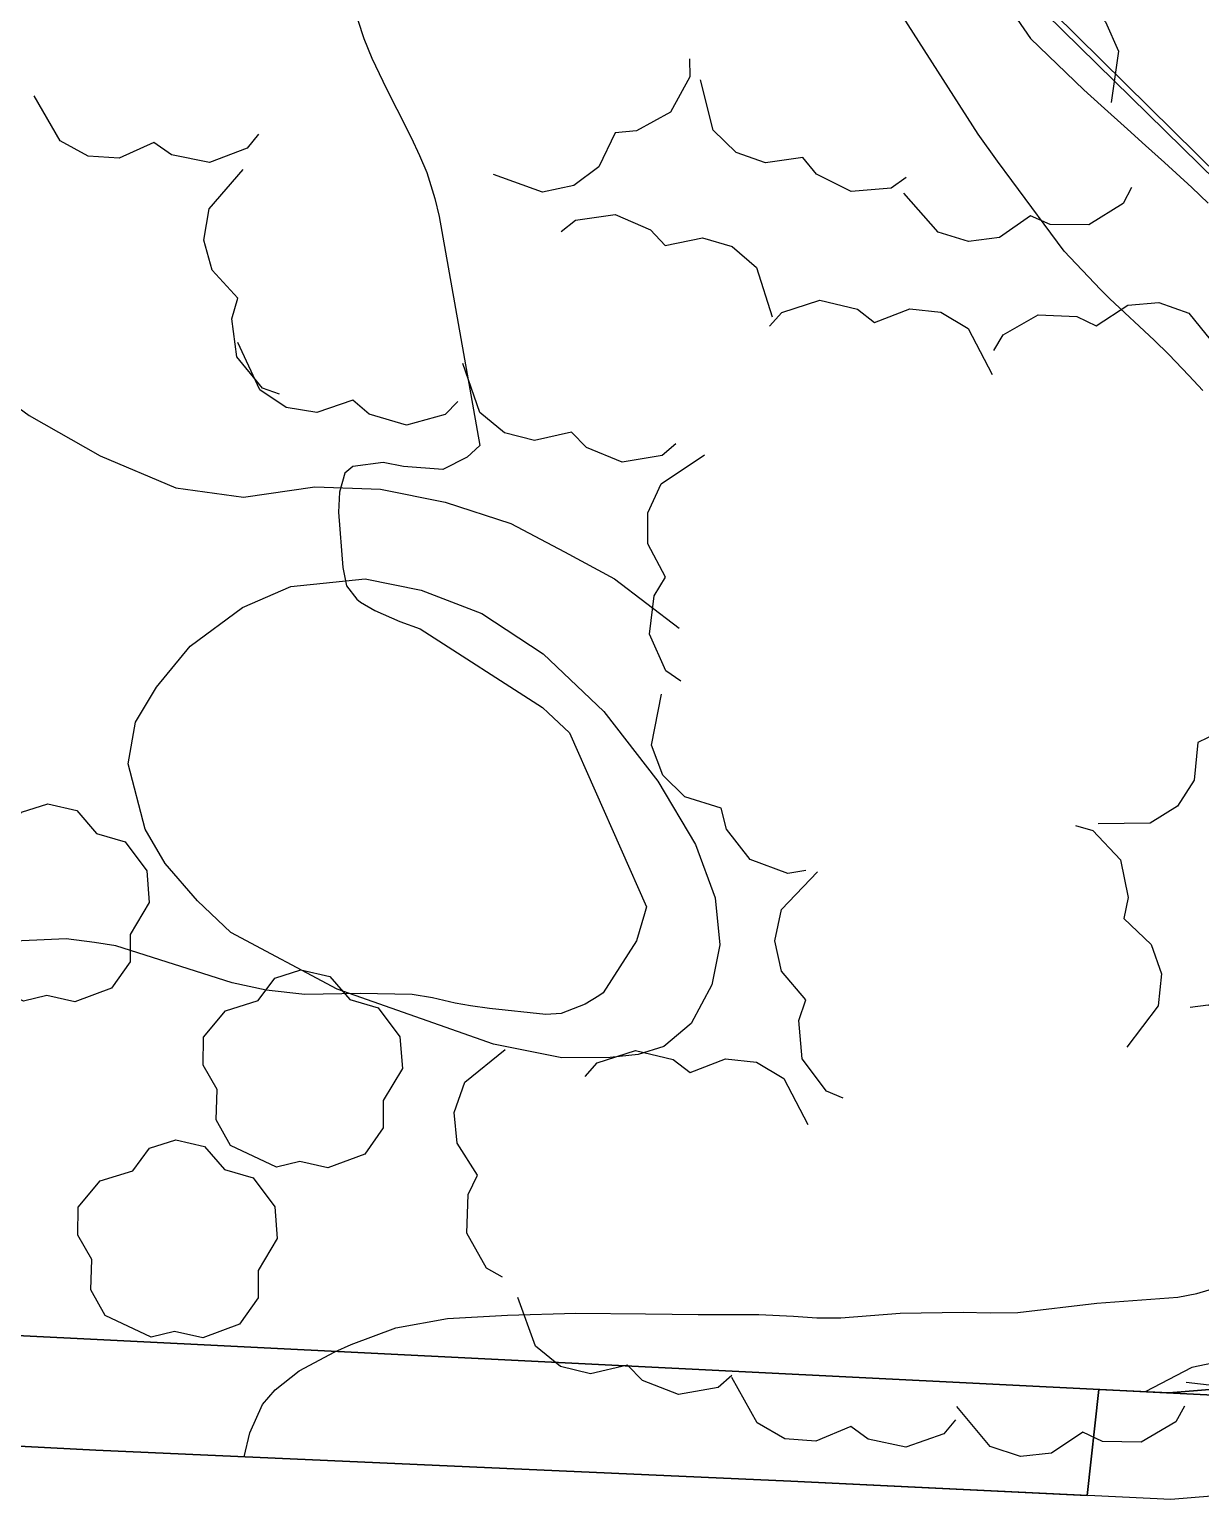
# Model space of a CAD drawing. Extents: x 483350 to 484165, y 4631134 to 4631561.
# Drawn here: x 483983.53 to 484006.58, y 4631455.75 to 4631484.69 of the extents above; entities that cross this region are included whole.
import ezdxf

# ---------------------------------------------------------------- set-up
doc = ezdxf.new("R2010")
doc.units = 0
doc.header["$MEASUREMENT"] = 0
doc.layers.add('1000_corbes', color=35, linetype='Continuous', plot=False)
doc.layers.add('_POUM POLIGON', color=5, linetype='Continuous', lineweight=30)
for name, color, linetype in [('illes', 252, 'Continuous'), ('topo', 252, 'Continuous'), ('voreres', 252, 'Continuous')]:
    doc.layers.add(name, color=color, linetype=linetype)
doc.layers.add('vegetació_ boscos', color=7, linetype='Continuous', true_color=0x8bb078)
doc.layers.add('vegetació_arbres', color=7, linetype='Continuous', true_color=0x8bb078)

msp = doc.modelspace()

# ---------------------------------------------------------------- linework, layer by layer
at = {"layer": '1000_corbes', "flags": 128}
for points in [[(484006.622, 4631477.582), (484006.351, 4631477.879), (484005.953, 4631478.292), (484005.666, 4631478.577), (484004.794, 4631479.39), (484004.611, 4631479.575), (484003.895, 4631480.328), (484002.862, 4631481.716), (484002.584, 4631482.1), (484002.202, 4631482.633), (484000.24, 4631485.702)], [(484006.622, 4631477.582), (484006.351, 4631477.879), (484005.953, 4631478.292), (484005.666, 4631478.577), (484004.794, 4631479.39), (484004.611, 4631479.575), (484003.895, 4631480.328), (484002.862, 4631481.716), (484002.584, 4631482.1), (484002.202, 4631482.633), (484000.24, 4631485.702)], [(484002.857, 4631485.839), (484002.762, 4631485.333), (484002.837, 4631485.082), (484003.23, 4631484.513), (484004.28, 4631483.503), (484004.624, 4631483.193), (484005.142, 4631482.727), (484005.498, 4631482.406), (484005.867, 4631482.074), (484006.408, 4631481.581), (484006.73, 4631481.275)], [(484002.857, 4631485.839), (484002.762, 4631485.333), (484002.837, 4631485.082), (484003.23, 4631484.513), (484004.28, 4631483.503), (484004.624, 4631483.193), (484005.142, 4631482.727), (484005.498, 4631482.406), (484005.867, 4631482.074), (484006.408, 4631481.581), (484006.73, 4631481.275)], [(483989.995, 4631484.875), (483990.113, 4631484.511), (483990.272, 4631484.125), (483990.558, 4631483.523), (483990.76, 4631483.125), (483991.042, 4631482.565), (483991.208, 4631482.211), (483991.35, 4631481.873), (483991.513, 4631481.361), (483991.599, 4631481.008), (483992.399, 4631476.504), (483992.148, 4631476.273), (483991.668, 4631476.027), (483990.897, 4631476.091), (483990.491, 4631476.167), (483989.894, 4631476.09), (483989.74, 4631475.954), (483989.635, 4631475.586), (483989.613, 4631475.192), (483989.698, 4631474.103), (483989.771, 4631473.741), (483989.974, 4631473.477), (483990.051, 4631473.419), (483990.332, 4631473.252), (483990.824, 4631473.04), (483991.223, 4631472.891), (483993.63, 4631471.343), (483993.742, 4631471.242), (483994.163, 4631470.842), (483995.676, 4631467.423), (483995.635, 4631467.282), (483995.479, 4631466.75), (483994.825, 4631465.724), (483994.74, 4631465.666)], [(483989.995, 4631484.875), (483990.113, 4631484.511), (483990.272, 4631484.125), (483990.558, 4631483.523), (483990.76, 4631483.125), (483991.042, 4631482.565), (483991.208, 4631482.211), (483991.35, 4631481.873), (483991.513, 4631481.361), (483991.599, 4631481.008), (483992.399, 4631476.504), (483992.148, 4631476.273), (483991.668, 4631476.027), (483990.897, 4631476.091), (483990.491, 4631476.167), (483989.894, 4631476.09), (483989.74, 4631475.954), (483989.635, 4631475.586), (483989.613, 4631475.192), (483989.698, 4631474.103), (483989.771, 4631473.741), (483989.974, 4631473.477), (483990.051, 4631473.419), (483990.332, 4631473.252), (483990.824, 4631473.04), (483991.223, 4631472.891), (483993.63, 4631471.343), (483993.742, 4631471.242), (483994.163, 4631470.842), (483995.676, 4631467.423), (483995.635, 4631467.282), (483995.479, 4631466.75), (483994.825, 4631465.724), (483994.74, 4631465.666)], [(483994.74, 4631465.666), (483994.468, 4631465.507), (483993.999, 4631465.321), (483993.694, 4631465.3), (483992.589, 4631465.417), (483992.215, 4631465.469), (483991.912, 4631465.521), (483991.465, 4631465.628), (483991.065, 4631465.697), (483990.038, 4631465.717), (483988.955, 4631465.697), (483988.191, 4631465.782), (483987.524, 4631465.925), (483985.234, 4631466.652), (483984.811, 4631466.721), (483984.253, 4631466.788), (483982.941, 4631466.73)], [(483994.74, 4631465.666), (483994.468, 4631465.507), (483993.999, 4631465.321), (483993.694, 4631465.3), (483992.589, 4631465.417), (483992.215, 4631465.469), (483991.912, 4631465.521), (483991.465, 4631465.628), (483991.065, 4631465.697), (483990.038, 4631465.717), (483988.955, 4631465.697), (483988.191, 4631465.782), (483987.524, 4631465.925), (483985.234, 4631466.652), (483984.811, 4631466.721), (483984.253, 4631466.788), (483982.941, 4631466.73)], [(483987.756, 4631456.591), (483987.868, 4631457.065), (483988.122, 4631457.622), (483988.37, 4631457.91), (483988.838, 4631458.285), (483989.543, 4631458.662), (483989.864, 4631458.804), (483990.742, 4631459.133), (483991.758, 4631459.316), (483992.938, 4631459.384), (483994.284, 4631459.421), (483995.653, 4631459.41), (483996.183, 4631459.401), (483996.693, 4631459.394), (483997.886, 4631459.397), (483998.57, 4631459.362), (483999.028, 4631459.332), (483999.498, 4631459.328), (484000.666, 4631459.418), (484001.905, 4631459.443), (484002.441, 4631459.429), (484002.985, 4631459.435), (484004.535, 4631459.621), (484006.132, 4631459.738), (484006.505, 4631459.806), (484006.991, 4631459.95)], [(483987.756, 4631456.591), (483987.868, 4631457.065), (483988.122, 4631457.622), (483988.37, 4631457.91), (483988.838, 4631458.285), (483989.543, 4631458.662), (483989.864, 4631458.804), (483990.742, 4631459.133), (483991.758, 4631459.316), (483992.938, 4631459.384), (483994.284, 4631459.421), (483995.653, 4631459.41), (483996.183, 4631459.401), (483996.693, 4631459.394), (483997.886, 4631459.397), (483998.57, 4631459.362), (483999.028, 4631459.332), (483999.498, 4631459.328), (484000.666, 4631459.418), (484001.905, 4631459.443), (484002.441, 4631459.429), (484002.985, 4631459.435), (484004.535, 4631459.621), (484006.132, 4631459.738), (484006.505, 4631459.806), (484006.991, 4631459.95)], [(484006.814, 4631458.437), (484006.408, 4631458.351), (484005.491, 4631457.873)], [(484006.814, 4631458.437), (484006.408, 4631458.351), (484005.491, 4631457.873)]]:
    msp.add_lwpolyline(points, dxfattribs=at)
at = {"layer": '_POUM POLIGON'}
for p, q in [((484026.89, 4631462.048), (483974.581, 4631513.454)), ((483965.064, 4631459.896), (484024.637, 4631456.912))]:
    msp.add_line(p, q, dxfattribs=at)
at = {"layer": 'illes', "flags": 128}
for points in [[(484009.806, 4631478.984), (483999.438, 4631489.212)], [(484009.806, 4631478.984), (483999.438, 4631489.212)], [(483967.766, 4631457.613), (483984.838, 4631456.721), (483998.516, 4631456.112), (484004.349, 4631455.83), (484004.574, 4631457.917), (484005.956, 4631457.85), (484007.481, 4631457.976)], [(483967.766, 4631457.613), (483984.838, 4631456.721), (483998.516, 4631456.112), (484004.349, 4631455.83), (484004.574, 4631457.917), (484005.956, 4631457.85), (484007.481, 4631457.976)]]:
    msp.add_lwpolyline(points, dxfattribs=at)
at = {"layer": 'topo', "flags": 128}
for points in [[(483977.799, 4631497.358), (483978.172, 4631493.833), (483978.45, 4631489.503), (483979.075, 4631485.667), (483979.788, 4631482.345), (483980.783, 4631479.888), (483981.571, 4631478.802), (483982.393, 4631477.922), (483983.527, 4631477.089), (483984.925, 4631476.298), (483986.411, 4631475.665), (483987.746, 4631475.486), (483989.146, 4631475.69), (483990.443, 4631475.641), (483991.717, 4631475.388), (483993.007, 4631474.969), (483994.065, 4631474.409), (483995.047, 4631473.875), (483996.316, 4631472.904)], [(483977.799, 4631497.358), (483978.172, 4631493.833), (483978.45, 4631489.503), (483979.075, 4631485.667), (483979.788, 4631482.345), (483980.783, 4631479.888), (483981.571, 4631478.802), (483982.393, 4631477.922), (483983.527, 4631477.089), (483984.925, 4631476.298), (483986.411, 4631475.665), (483987.746, 4631475.486), (483989.146, 4631475.69), (483990.443, 4631475.641), (483991.717, 4631475.388), (483993.007, 4631474.969), (483994.065, 4631474.409), (483995.047, 4631473.875), (483996.316, 4631472.904)], [(483989.588, 4631465.802), (483987.499, 4631466.914), (483986.837, 4631467.536), (483986.204, 4631468.273), (483985.812, 4631468.95), (483985.475, 4631470.232), (483985.619, 4631471.055), (483986.033, 4631471.742), (483986.699, 4631472.548), (483987.727, 4631473.313), (483988.674, 4631473.725), (483990.142, 4631473.878), (483991.241, 4631473.652), (483992.435, 4631473.191), (483993.643, 4631472.399), (483994.833, 4631471.263), (483995.896, 4631469.892), (483996.641, 4631468.65), (483997.028, 4631467.597), (483997.119, 4631466.67), (483996.959, 4631465.883), (483996.554, 4631465.122), (483996.017, 4631464.669), (483995.51, 4631464.513), (483994.961, 4631464.453), (483994.009, 4631464.448), (483992.667, 4631464.715), (483989.588, 4631465.802)], [(483989.588, 4631465.802), (483987.499, 4631466.914), (483986.837, 4631467.536), (483986.204, 4631468.273), (483985.812, 4631468.95), (483985.475, 4631470.232), (483985.619, 4631471.055), (483986.033, 4631471.742), (483986.699, 4631472.548), (483987.727, 4631473.313), (483988.674, 4631473.725), (483990.142, 4631473.878), (483991.241, 4631473.652), (483992.435, 4631473.191), (483993.643, 4631472.399), (483994.833, 4631471.263), (483995.896, 4631469.892), (483996.641, 4631468.65), (483997.028, 4631467.597), (483997.119, 4631466.67), (483996.959, 4631465.883), (483996.554, 4631465.122), (483996.017, 4631464.669), (483995.51, 4631464.513), (483994.961, 4631464.453), (483994.009, 4631464.448), (483992.667, 4631464.715), (483989.588, 4631465.802)]]:
    msp.add_lwpolyline(points, dxfattribs=at)
at = {"layer": 'vegetació_ boscos', "flags": 128}
for points in [[(484001.805, 4631486.569), (484002.154, 4631486.649), (484002.91, 4631486.413), (484003.407, 4631485.837), (484003.533, 4631485.432), (484004.255, 4631485.251), (484004.711, 4631484.844), (484004.963, 4631484.267), (484004.822, 4631483.255)], [(484001.805, 4631486.569), (484002.154, 4631486.649), (484002.91, 4631486.413), (484003.407, 4631485.837), (484003.533, 4631485.432), (484004.255, 4631485.251), (484004.711, 4631484.844), (484004.963, 4631484.267), (484004.822, 4631483.255)], [(483996.524, 4631484.115), (483996.531, 4631483.756), (483996.146, 4631483.064), (483995.481, 4631482.695), (483995.059, 4631482.655), (483994.735, 4631481.985), (483994.244, 4631481.62), (483993.628, 4631481.491), (483992.665, 4631481.835)], [(483996.524, 4631484.115), (483996.531, 4631483.756), (483996.146, 4631483.064), (483995.481, 4631482.695), (483995.059, 4631482.655), (483994.735, 4631481.985), (483994.244, 4631481.62), (483993.628, 4631481.491), (483992.665, 4631481.835)], [(484000.784, 4631481.776), (484000.491, 4631481.569), (483999.701, 4631481.502), (483999.023, 4631481.846), (483998.754, 4631482.173), (483998.017, 4631482.067), (483997.44, 4631482.271), (483996.989, 4631482.709), (483996.736, 4631483.7)], [(484000.784, 4631481.776), (484000.491, 4631481.569), (483999.701, 4631481.502), (483999.023, 4631481.846), (483998.754, 4631482.173), (483998.017, 4631482.067), (483997.44, 4631482.271), (483996.989, 4631482.709), (483996.736, 4631483.7)], [(483988.043, 4631482.632), (483987.817, 4631482.354), (483987.076, 4631482.074), (483986.33, 4631482.221), (483985.981, 4631482.463), (483985.301, 4631482.161), (483984.691, 4631482.2), (483984.137, 4631482.499), (483983.624, 4631483.383)], [(483988.043, 4631482.632), (483987.817, 4631482.354), (483987.076, 4631482.074), (483986.33, 4631482.221), (483985.981, 4631482.463), (483985.301, 4631482.161), (483984.691, 4631482.2), (483984.137, 4631482.499), (483983.624, 4631483.383)], [(483988.457, 4631477.509), (483988.12, 4631477.633), (483987.616, 4631478.244), (483987.515, 4631478.998), (483987.631, 4631479.405), (483987.126, 4631479.952), (483986.965, 4631480.542), (483987.07, 4631481.162), (483987.741, 4631481.933)], [(483988.457, 4631477.509), (483988.12, 4631477.633), (483987.616, 4631478.244), (483987.515, 4631478.998), (483987.631, 4631479.405), (483987.126, 4631479.952), (483986.965, 4631480.542), (483987.07, 4631481.162), (483987.741, 4631481.933)], [(484005.222, 4631481.582), (484005.053, 4631481.265), (484004.38, 4631480.848), (484003.619, 4631480.85), (484003.231, 4631481.02), (484002.621, 4631480.593), (484002.015, 4631480.514), (484001.414, 4631480.701), (484000.741, 4631481.47)], [(484005.222, 4631481.582), (484005.053, 4631481.265), (484004.38, 4631480.848), (484003.619, 4631480.85), (484003.231, 4631481.02), (484002.621, 4631480.593), (484002.015, 4631480.514), (484001.414, 4631480.701), (484000.741, 4631481.47)], [(483993.996, 4631480.715), (483994.276, 4631480.938), (483995.06, 4631481.052), (483995.757, 4631480.749), (483996.046, 4631480.438), (483996.775, 4631480.587), (483997.363, 4631480.419), (483997.84, 4631480.008), (483998.151, 4631479.034)], [(483993.996, 4631480.715), (483994.276, 4631480.938), (483995.06, 4631481.052), (483995.757, 4631480.749), (483996.046, 4631480.438), (483996.775, 4631480.587), (483997.363, 4631480.419), (483997.84, 4631480.008), (483998.151, 4631479.034)], [(483998.098, 4631478.851), (483998.336, 4631479.119), (483999.09, 4631479.364), (483999.828, 4631479.182), (484000.165, 4631478.924), (484000.858, 4631479.195), (484001.466, 4631479.128), (484002.005, 4631478.803), (484002.477, 4631477.896)], [(483998.098, 4631478.851), (483998.336, 4631479.119), (483999.09, 4631479.364), (483999.828, 4631479.182), (484000.165, 4631478.924), (484000.858, 4631479.195), (484001.466, 4631479.128), (484002.005, 4631478.803), (484002.477, 4631477.896)], [(484002.511, 4631478.374), (484002.692, 4631478.683), (484003.381, 4631479.074), (484004.141, 4631479.043), (484004.522, 4631478.857), (484005.148, 4631479.261), (484005.757, 4631479.316), (484006.35, 4631479.106), (484006.993, 4631478.31)], [(484002.511, 4631478.374), (484002.692, 4631478.683), (484003.381, 4631479.074), (484004.141, 4631479.043), (484004.522, 4631478.857), (484005.148, 4631479.261), (484005.757, 4631479.316), (484006.35, 4631479.106), (484006.993, 4631478.31)], [(483991.965, 4631477.369), (483991.714, 4631477.113), (483990.95, 4631476.903), (483990.221, 4631477.119), (483989.897, 4631477.392), (483989.191, 4631477.154), (483988.587, 4631477.25), (483988.064, 4631477.599), (483987.635, 4631478.527)], [(483991.965, 4631477.369), (483991.714, 4631477.113), (483990.95, 4631476.903), (483990.221, 4631477.119), (483989.897, 4631477.392), (483989.191, 4631477.154), (483988.587, 4631477.25), (483988.064, 4631477.599), (483987.635, 4631478.527)], [(483996.256, 4631476.535), (483995.981, 4631476.305), (483995.2, 4631476.172), (483994.496, 4631476.459), (483994.201, 4631476.763), (483993.475, 4631476.597), (483992.884, 4631476.751), (483992.397, 4631477.151), (483992.063, 4631478.117)], [(483996.256, 4631476.535), (483995.981, 4631476.305), (483995.2, 4631476.172), (483994.496, 4631476.459), (483994.201, 4631476.763), (483993.475, 4631476.597), (483992.884, 4631476.751), (483992.397, 4631477.151), (483992.063, 4631478.117)], [(483996.351, 4631471.861), (483996.059, 4631472.068), (483995.732, 4631472.79), (483995.83, 4631473.544), (483996.049, 4631473.907), (483995.703, 4631474.566), (483995.702, 4631475.178), (483995.965, 4631475.75), (483996.814, 4631476.319)], [(483996.351, 4631471.861), (483996.059, 4631472.068), (483995.732, 4631472.79), (483995.83, 4631473.544), (483996.049, 4631473.907), (483995.703, 4631474.566), (483995.702, 4631475.178), (483995.965, 4631475.75), (483996.814, 4631476.319)], [(484007.394, 4631472.531), (484007.525, 4631472.198), (484007.404, 4631471.415), (484006.909, 4631470.838), (484006.527, 4631470.653), (484006.456, 4631469.912), (484006.122, 4631469.4), (484005.589, 4631469.065), (484004.567, 4631469.054)], [(484007.394, 4631472.531), (484007.525, 4631472.198), (484007.404, 4631471.415), (484006.909, 4631470.838), (484006.527, 4631470.653), (484006.456, 4631469.912), (484006.122, 4631469.4), (484005.589, 4631469.065), (484004.567, 4631469.054)], [(483998.809, 4631468.138), (483998.456, 4631468.077), (483997.713, 4631468.352), (483997.247, 4631468.952), (483997.143, 4631469.364), (483996.431, 4631469.582), (483995.996, 4631470.012), (483995.775, 4631470.601), (483995.968, 4631471.605)], [(483998.809, 4631468.138), (483998.456, 4631468.077), (483997.713, 4631468.352), (483997.247, 4631468.952), (483997.143, 4631469.364), (483996.431, 4631469.582), (483995.996, 4631470.012), (483995.775, 4631470.601), (483995.968, 4631471.605)], [(484004.116, 4631469.024), (484004.46, 4631468.923), (484005.004, 4631468.347), (484005.156, 4631467.602), (484005.068, 4631467.187), (484005.609, 4631466.676), (484005.809, 4631466.098), (484005.747, 4631465.472), (484005.129, 4631464.657)], [(484004.116, 4631469.024), (484004.46, 4631468.923), (484005.004, 4631468.347), (484005.156, 4631467.602), (484005.068, 4631467.187), (484005.609, 4631466.676), (484005.809, 4631466.098), (484005.747, 4631465.472), (484005.129, 4631464.657)], [(483999.547, 4631463.654), (483999.217, 4631463.793), (483998.742, 4631464.427), (483998.676, 4631465.185), (483998.811, 4631465.587), (483998.332, 4631466.156), (483998.199, 4631466.753), (483998.333, 4631467.368), (483999.039, 4631468.107)], [(483999.547, 4631463.654), (483999.217, 4631463.793), (483998.742, 4631464.427), (483998.676, 4631465.185), (483998.811, 4631465.587), (483998.332, 4631466.156), (483998.199, 4631466.753), (483998.333, 4631467.368), (483999.039, 4631468.107)], [(484006.375, 4631465.443), (484006.73, 4631465.491), (484007.461, 4631465.186), (484007.903, 4631464.567), (484007.991, 4631464.152), (484008.693, 4631463.906), (484009.111, 4631463.459), (484009.309, 4631462.862), (484009.076, 4631461.866)], [(484006.375, 4631465.443), (484006.73, 4631465.491), (484007.461, 4631465.186), (484007.903, 4631464.567), (484007.991, 4631464.152), (484008.693, 4631463.906), (484009.111, 4631463.459), (484009.309, 4631462.862), (484009.076, 4631461.866)], [(483992.84, 4631460.13), (483992.53, 4631460.31), (483992.139, 4631460.999), (483992.168, 4631461.758), (483992.353, 4631462.14), (483991.949, 4631462.765), (483991.893, 4631463.374), (483992.102, 4631463.967), (483992.896, 4631464.611)], [(483992.84, 4631460.13), (483992.53, 4631460.31), (483992.139, 4631460.999), (483992.168, 4631461.758), (483992.353, 4631462.14), (483991.949, 4631462.765), (483991.893, 4631463.374), (483992.102, 4631463.967), (483992.896, 4631464.611)], [(483994.47, 4631464.078), (483994.708, 4631464.346), (483995.461, 4631464.593), (483996.2, 4631464.413), (483996.537, 4631464.157), (483997.23, 4631464.429), (483997.838, 4631464.364), (483998.378, 4631464.041), (483998.852, 4631463.135)], [(483994.47, 4631464.078), (483994.708, 4631464.346), (483995.461, 4631464.593), (483996.2, 4631464.413), (483996.537, 4631464.157), (483997.23, 4631464.429), (483997.838, 4631464.364), (483998.378, 4631464.041), (483998.852, 4631463.135)], [(484009.545, 4631461.144), (484009.632, 4631460.797), (484009.412, 4631460.036), (484008.847, 4631459.527), (484008.445, 4631459.392), (484008.279, 4631458.667), (484007.883, 4631458.201), (484007.312, 4631457.937), (484006.296, 4631458.056)], [(484009.545, 4631461.144), (484009.632, 4631460.797), (484009.412, 4631460.036), (484008.847, 4631459.527), (484008.445, 4631459.392), (484008.279, 4631458.667), (484007.883, 4631458.201), (484007.312, 4631457.937), (484006.296, 4631458.056)], [(483997.356, 4631458.191), (483997.084, 4631457.959), (483996.304, 4631457.818), (483995.597, 4631458.098), (483995.299, 4631458.399), (483994.575, 4631458.225), (483993.982, 4631458.374), (483993.492, 4631458.769), (483993.147, 4631459.732)], [(483997.356, 4631458.191), (483997.084, 4631457.959), (483996.304, 4631457.818), (483995.597, 4631458.098), (483995.299, 4631458.399), (483994.575, 4631458.225), (483993.982, 4631458.374), (483993.492, 4631458.769), (483993.147, 4631459.732)], [(484001.759, 4631457.32), (484001.528, 4631457.046), (484000.782, 4631456.78), (484000.039, 4631456.941), (483999.695, 4631457.189), (483999.009, 4631456.9), (483998.4, 4631456.95), (483997.851, 4631457.259), (483997.355, 4631458.152)], [(484001.759, 4631457.32), (484001.528, 4631457.046), (484000.782, 4631456.78), (484000.039, 4631456.941), (483999.695, 4631457.189), (483999.009, 4631456.9), (483998.4, 4631456.95), (483997.851, 4631457.259), (483997.355, 4631458.152)], [(484006.266, 4631457.593), (484006.091, 4631457.281), (484005.408, 4631456.879), (484004.648, 4631456.897), (484004.264, 4631457.076), (484003.645, 4631456.662), (484003.037, 4631456.597), (484002.44, 4631456.797), (484001.784, 4631457.581)], [(484006.266, 4631457.593), (484006.091, 4631457.281), (484005.408, 4631456.879), (484004.648, 4631456.897), (484004.264, 4631457.076), (484003.645, 4631456.662), (484003.037, 4631456.597), (484002.44, 4631456.797), (484001.784, 4631457.581)]]:
    msp.add_lwpolyline(points, dxfattribs=at)
at = {"layer": 'vegetació_arbres', "flags": 128}
for points in [[(483983.415, 4631465.563), (483982.507, 4631465.987), (483982.225, 4631466.495), (483982.247, 4631467.093), (483981.971, 4631467.573), (483981.979, 4631468.121), (483982.411, 4631468.643), (483983.051, 4631468.841), (483983.379, 4631469.281), (483983.895, 4631469.447), (483984.463, 4631469.317), (483984.855, 4631468.863), (483985.417, 4631468.697), (483985.843, 4631468.129), (483985.891, 4631467.503), (483985.515, 4631466.873), (483985.515, 4631466.337), (483985.151, 4631465.817), (483984.427, 4631465.549), (483983.873, 4631465.673), (483983.415, 4631465.563)], [(483983.415, 4631465.563), (483982.507, 4631465.987), (483982.225, 4631466.495), (483982.247, 4631467.093), (483981.971, 4631467.573), (483981.979, 4631468.121), (483982.411, 4631468.643), (483983.051, 4631468.841), (483983.379, 4631469.281), (483983.895, 4631469.447), (483984.463, 4631469.317), (483984.855, 4631468.863), (483985.417, 4631468.697), (483985.843, 4631468.129), (483985.891, 4631467.503), (483985.515, 4631466.873), (483985.515, 4631466.337), (483985.151, 4631465.817), (483984.427, 4631465.549), (483983.873, 4631465.673), (483983.415, 4631465.563)], [(483988.396, 4631462.295), (483987.488, 4631462.719), (483987.206, 4631463.227), (483987.228, 4631463.825), (483986.952, 4631464.305), (483986.96, 4631464.853), (483987.392, 4631465.375), (483988.032, 4631465.573), (483988.36, 4631466.013), (483988.876, 4631466.179), (483989.444, 4631466.049), (483989.836, 4631465.595), (483990.398, 4631465.429), (483990.824, 4631464.861), (483990.872, 4631464.235), (483990.496, 4631463.605), (483990.496, 4631463.069), (483990.132, 4631462.549), (483989.408, 4631462.281), (483988.854, 4631462.405), (483988.396, 4631462.295)], [(483988.396, 4631462.295), (483987.488, 4631462.719), (483987.206, 4631463.227), (483987.228, 4631463.825), (483986.952, 4631464.305), (483986.96, 4631464.853), (483987.392, 4631465.375), (483988.032, 4631465.573), (483988.36, 4631466.013), (483988.876, 4631466.179), (483989.444, 4631466.049), (483989.836, 4631465.595), (483990.398, 4631465.429), (483990.824, 4631464.861), (483990.872, 4631464.235), (483990.496, 4631463.605), (483990.496, 4631463.069), (483990.132, 4631462.549), (483989.408, 4631462.281), (483988.854, 4631462.405), (483988.396, 4631462.295)], [(483985.931, 4631458.948), (483985.023, 4631459.372), (483984.741, 4631459.88), (483984.763, 4631460.478), (483984.487, 4631460.958), (483984.495, 4631461.506), (483984.927, 4631462.028), (483985.567, 4631462.226), (483985.895, 4631462.666), (483986.411, 4631462.832), (483986.979, 4631462.702), (483987.371, 4631462.248), (483987.933, 4631462.082), (483988.359, 4631461.514), (483988.407, 4631460.888), (483988.031, 4631460.258), (483988.031, 4631459.722), (483987.667, 4631459.202), (483986.943, 4631458.934), (483986.389, 4631459.058), (483985.931, 4631458.948)], [(483985.931, 4631458.948), (483985.023, 4631459.372), (483984.741, 4631459.88), (483984.763, 4631460.478), (483984.487, 4631460.958), (483984.495, 4631461.506), (483984.927, 4631462.028), (483985.567, 4631462.226), (483985.895, 4631462.666), (483986.411, 4631462.832), (483986.979, 4631462.702), (483987.371, 4631462.248), (483987.933, 4631462.082), (483988.359, 4631461.514), (483988.407, 4631460.888), (483988.031, 4631460.258), (483988.031, 4631459.722), (483987.667, 4631459.202), (483986.943, 4631458.934), (483986.389, 4631459.058), (483985.931, 4631458.948)]]:
    msp.add_lwpolyline(points, dxfattribs=at)
at = {"layer": 'voreres', "flags": 128}
for points in [[(483991.211, 4631497.328), (483999.438, 4631489.212), (484009.806, 4631478.984), (484013.688, 4631475.022), (484014.402, 4631474.069), (484014.991, 4631473.084), (484015.378, 4631472.019), (484015.57, 4631470.887), (484015.676, 4631469.736), (484015.52, 4631468.353), (484015.267, 4631466.58), (484014.725, 4631464.949), (484013.843, 4631463.189), (484012.779, 4631461.721), (484011.562, 4631460.343), (484010.573, 4631459.451), (484009.532, 4631458.79), (484008.563, 4631458.345), (484007.481, 4631457.976), (484005.956, 4631457.85), (484004.574, 4631457.917)], [(483991.211, 4631497.328), (483999.438, 4631489.212), (484009.806, 4631478.984), (484013.688, 4631475.022), (484014.402, 4631474.069), (484014.991, 4631473.084), (484015.378, 4631472.019), (484015.57, 4631470.887), (484015.676, 4631469.736), (484015.52, 4631468.353), (484015.267, 4631466.58), (484014.725, 4631464.949), (484013.843, 4631463.189), (484012.779, 4631461.721), (484011.562, 4631460.343), (484010.573, 4631459.451), (484009.532, 4631458.79), (484008.563, 4631458.345), (484007.481, 4631457.976), (484005.956, 4631457.85), (484004.574, 4631457.917)], [(484007.915, 4631455.911), (484005.995, 4631455.751), (483998.516, 4631456.112), (483984.838, 4631456.721), (483967.766, 4631457.613), (483961.943, 4631457.878), (483959.785, 4631458.136)], [(484007.915, 4631455.911), (484005.995, 4631455.751), (483998.516, 4631456.112), (483984.838, 4631456.721), (483967.766, 4631457.613), (483961.943, 4631457.878), (483959.785, 4631458.136)], [(484004.574, 4631457.917), (484004.349, 4631455.83)], [(484004.574, 4631457.917), (484004.349, 4631455.83)]]:
    msp.add_lwpolyline(points, dxfattribs=at)

doc.saveas('drawing.dxf')
